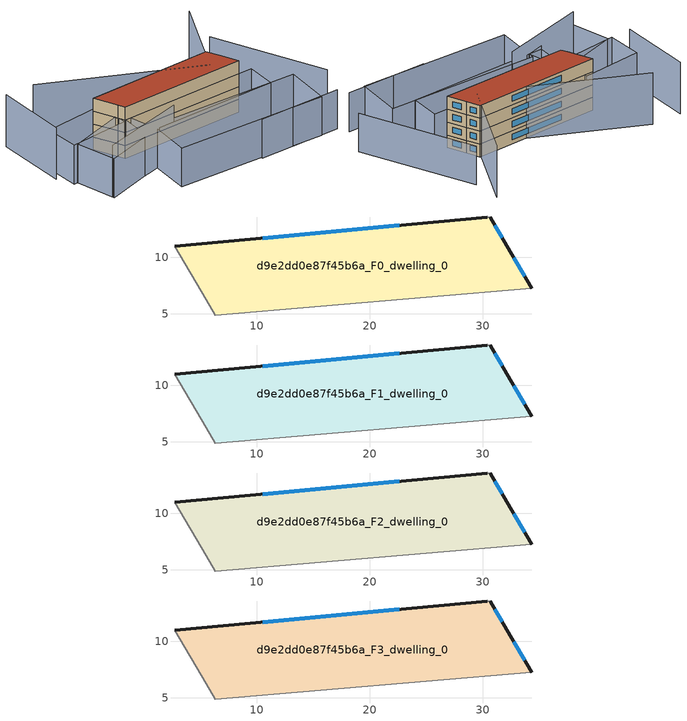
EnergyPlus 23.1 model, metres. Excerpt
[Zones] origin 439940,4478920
d9e2dd0e87f45b6a_F0_dwelling_0
 floor ground (EU_floor_Construction): 32.15,11.03 34.33,7.26 6.34,4.89 5.54,6.24 2.78,10.97 30.4,13.54 30.67,13.57 z0
 wall outside (EU_wall_Construction): 30.4,13.54 2.78,10.97 / 34.33,7.26 32.15,11.03 30.67,13.57 z0:3
 wall adiabatic (EU_wall_Construction): 2.78,10.97 5.54,6.24 6.34,4.89 34.33,7.26 / 30.67,13.57 30.4,13.54 z0:3
 window (EU_Window_Construction): 22.64,12.82 10.53,11.69 / 31.73,11.74 31.08,12.85 / 33.72,8.31 32.76,9.97 z0.84:2.16
d9e2dd0e87f45b6a_F1_dwelling_0
 floor to d9e2dd0e87f45b6a_F0_dwelling_0 (EU_floor_Construction): 32.15,11.03 34.33,7.26 6.34,4.89 5.54,6.24 2.77,10.97 30.4,13.54 30.67,13.57 z3
 wall outside (EU_wall_Construction): 30.4,13.54 2.78,10.97 / 34.33,7.26 32.15,11.03 30.67,13.57 z3:6
 wall adiabatic (EU_wall_Construction): 2.78,10.97 5.54,6.24 6.34,4.89 34.33,7.26 / 30.67,13.57 30.4,13.54 z3:6
 window (EU_Window_Construction): 22.64,12.82 10.53,11.69 / 31.73,11.74 31.08,12.85 / 33.72,8.31 32.76,9.97 z3.84:5.16
d9e2dd0e87f45b6a_F2_dwelling_0
 floor to d9e2dd0e87f45b6a_F1_dwelling_0 (EU_floor_Construction): 32.15,11.03 34.33,7.26 6.34,4.89 5.54,6.24 2.77,10.97 30.4,13.54 30.67,13.57 z6
 wall outside (EU_wall_Construction): 30.4,13.54 2.78,10.97 / 34.33,7.26 32.15,11.03 30.67,13.57 z6:9
 wall adiabatic (EU_wall_Construction): 2.78,10.97 5.54,6.24 6.34,4.89 34.33,7.26 / 30.67,13.57 30.4,13.54 z6:9
 window (EU_Window_Construction): 22.64,12.82 10.53,11.69 / 31.73,11.74 31.08,12.85 / 33.72,8.31 32.76,9.97 z6.84:8.16
d9e2dd0e87f45b6a_F3_dwelling_0
 floor to d9e2dd0e87f45b6a_F2_dwelling_0 (EU_floor_Construction): 32.15,11.03 34.33,7.26 6.34,4.89 5.54,6.24 2.77,10.97 30.4,13.54 30.67,13.57 z9
 wall outside (EU_wall_Construction): 30.4,13.54 2.78,10.97 / 34.33,7.26 32.15,11.03 30.67,13.57 z9:12
 wall adiabatic (EU_wall_Construction): 2.78,10.97 5.54,6.24 6.34,4.89 34.33,7.26 / 30.67,13.57 30.4,13.54 z9:12
 window (EU_Window_Construction): 22.64,12.82 10.53,11.69 / 31.73,11.74 31.08,12.85 / 33.72,8.31 32.76,9.97 z9.84:11.16
 roof outside (EU_roof_Construction): 34.33,7.26 32.15,11.03 30.67,13.57 30.4,13.54 2.78,10.97 5.54,6.24 6.34,4.89 z12
shading: 29.15,-9.34 47.39,-8.14 / 49.77,-0.88 36.75,21.81 / 43.58,-8.59 10.18,-9.84 / 10.18,-9.84 9.81,0.1 / 9.81,0.1 43.21,1.35 / 43.21,1.35 43.58,-8.59 / 37.84,1.15 6.85,-1.39 / 6.85,-1.39 6.33,4.96 / 6.33,4.96 37.32,7.5 / 37.32,7.5 37.84,1.15 / 9.85,-1.13 -3.18,-5.95 / -3.18,-5.95 -6.3,2.47 / -6.3,2.47 6.73,7.29 / 6.73,7.29 9.85,-1.13 / 5.83,4.42 -7.14,2.4 / -7.14,2.4 -8.29,9.82 / -8.29,9.82 4.68,11.83 / 4.68,11.83 5.83,4.42 z0:9; 35.79,27.75 28.68,9.02 / 28.68,9.02 -4.45,21.59 / -3.3,-5.59 14.69,0.29 / -11.05,21.24 -9.22,5.78 z0:12
[Building]
EU S2 Campaign: North Axis=0; Terrain=City; Solar Distribution=FullExterior
[Site:Location]
Madrid: Latitude=40.5; Longitude=-3.5; Time Zone=1; Elevation=609
[SizingPeriod:WeatherFileDays]
AnnualSizingPeriod: Begin Month=1; Begin Day of Month=1; End Month=12; End Day of Month=31; Day of Week for Start Day=Monday; Use Weather File Daylight Saving Period=No; Use Weather File Rain and Snow Indicators=No
[MATERIAL]
EU_InternalMass_Material: Roughness=MediumRough; Thickness=0.1; Conductivity=1; Density=1800; Specific Heat=900; Thermal Absorptance=0.9; Solar Absorptance=0.7; Visible Absorptance=0.7
[MATERIAL:NOMASS] Roughness=MediumRough; Thermal Absorptance=0.9; Solar Absorptance=0.7; Visible Absorptance=0.7
Name | Thermal Resistance
EU_wall_NoMass; EU_roof_NoMass | 2.16768
EU_floor_NoMass | 1.14339
[WINDOWMATERIAL:SIMPLEGLAZINGSYSTEM]
EU_Window_SimpleGlazing: UFactor=3.23888; Solar Heat Gain Coefficient=0.85; Visible Transmittance=0.85
[CONSTRUCTION]
EU_wall_Construction: EU_wall_NoMass
EU_roof_Construction: EU_roof_NoMass
EU_floor_Construction: EU_floor_NoMass
EU_InternalMass_Construction: EU_InternalMass_Material
EU_Window_Construction: EU_Window_SimpleGlazing
[ZONE] Type=1; Multiplier=1; Ceiling Height=autocalculate; Volume=546.042; Floor Area=autocalculate; Part of Total Floor Area=Yes
d9e2dd0e87f45b6a_F0_dwelling_0; d9e2dd0e87f45b6a_F1_dwelling_0; d9e2dd0e87f45b6a_F2_dwelling_0; d9e2dd0e87f45b6a_F3_dwelling_0
[INTERNALMASS] Construction=EU_InternalMass_Construction; Surface Area=182.014
Name | Zone or ZoneList
d9e2dd0e87f45b6a_F0_dwelling_0_EU_InternalMass | d9e2dd0e87f45b6a_F0_dwelling_0
d9e2dd0e87f45b6a_F1_dwelling_0_EU_InternalMass | d9e2dd0e87f45b6a_F1_dwelling_0
d9e2dd0e87f45b6a_F2_dwelling_0_EU_InternalMass | d9e2dd0e87f45b6a_F2_dwelling_0
d9e2dd0e87f45b6a_F3_dwelling_0_EU_InternalMass | d9e2dd0e87f45b6a_F3_dwelling_0
[OTHEREQUIPMENT] Fuel Type=Electricity; Design Level Calculation Method=Watts/Area; Power per Zone Floor Area=1; Fraction Latent=0; Fraction Radiant=0; Fraction Lost=0; Carbon Dioxide Generation Rate=0; EndUse Subcategory=EU_Step8_InternalGains
Name | Zone or ZoneList or Space or SpaceList | Schedule
EU_Step8_InternalGain_d9e2dd0e87f45b6a_F0_dwelling_0_f000 | d9e2dd0e87f45b6a_F0_dwelling_0 | EU_Step8_GainSchedule_d9e2dd0e87f45b6a_F0_dwelling_0_f000
EU_Step8_InternalGain_d9e2dd0e87f45b6a_F1_dwelling_0_f000 | d9e2dd0e87f45b6a_F1_dwelling_0 | EU_Step8_GainSchedule_d9e2dd0e87f45b6a_F1_dwelling_0_f000
EU_Step8_InternalGain_d9e2dd0e87f45b6a_F2_dwelling_0_f000 | d9e2dd0e87f45b6a_F2_dwelling_0 | EU_Step8_GainSchedule_d9e2dd0e87f45b6a_F2_dwelling_0_f000
EU_Step8_InternalGain_d9e2dd0e87f45b6a_F3_dwelling_0_f000 | d9e2dd0e87f45b6a_F3_dwelling_0 | EU_Step8_GainSchedule_d9e2dd0e87f45b6a_F3_dwelling_0_f000
[ZONEVENTILATION:DESIGNFLOWRATE] Schedule=EU_AlwaysOn; Design Flow Rate Calculation Method=AirChanges/Hour; Air Changes per Hour=0.480546; Ventilation Type=Natural; Fan Pressure Rise=0; Fan Total Efficiency=1; Constant Term Coefficient=1; Temperature Term Coefficient=0; Velocity Term Coefficient=0; Velocity Squared Term Coefficient=0; Minimum Indoor Temperature=-100; Maximum Indoor Temperature=100; Delta Temperature=-100; Minimum Outdoor Temperature=-100; Maximum Outdoor Temperature=100; Maximum Wind Speed=40
Name | Zone or ZoneList or Space or SpaceList
EU_ConstantAir_d9e2dd0e87f45b6a_F0_dwelling_0 | d9e2dd0e87f45b6a_F0_dwelling_0
EU_ConstantAir_d9e2dd0e87f45b6a_F1_dwelling_0 | d9e2dd0e87f45b6a_F1_dwelling_0
EU_ConstantAir_d9e2dd0e87f45b6a_F2_dwelling_0 | d9e2dd0e87f45b6a_F2_dwelling_0
EU_ConstantAir_d9e2dd0e87f45b6a_F3_dwelling_0 | d9e2dd0e87f45b6a_F3_dwelling_0
[HVACTEMPLATE:THERMOSTAT] Constant Heating Setpoint=20; Constant Cooling Setpoint=50
EU_HeatOnly_d9e2dd0e87f45b6a_F0_dwelling_0; EU_HeatOnly_d9e2dd0e87f45b6a_F1_dwelling_0; EU_HeatOnly_d9e2dd0e87f45b6a_F2_dwelling_0; EU_HeatOnly_d9e2dd0e87f45b6a_F3_dwelling_0
[HVACTEMPLATE:ZONE:IDEALLOADSAIRSYSTEM] System Availability Schedule=EU_AlwaysOn; Maximum Heating Supply Air Temperature=50; Minimum Cooling Supply Air Temperature=13; Maximum Heating Supply Air Humidity Ratio=0.0156; Minimum Cooling Supply Air Humidity Ratio=0.0077; Heating Limit=NoLimit; Cooling Limit=NoLimit; Heating Availability Schedule=EU_AlwaysOn; Cooling Availability Schedule=EU_CoolingOff; Dehumidification Control Type=ConstantSensibleHeatRatio; Cooling Sensible Heat Ratio=0.7; Dehumidification Setpoint=60; Humidification Control Type=None; Humidification Setpoint=30; Outdoor Air Method=None; Outdoor Air Flow Rate per Person=0.00944; Outdoor Air Flow Rate per Zone Floor Area=0; Outdoor Air Flow Rate per Zone=0; Demand Controlled Ventilation Type=None; Outdoor Air Economizer Type=NoEconomizer; Heat Recovery Type=None; Sensible Heat Recovery Effectiveness=0.7; Latent Heat Recovery Effectiveness=0.65
Name | Template Thermostat
d9e2dd0e87f45b6a_F0_dwelling_0 | EU_HeatOnly_d9e2dd0e87f45b6a_F0_dwelling_0
d9e2dd0e87f45b6a_F1_dwelling_0 | EU_HeatOnly_d9e2dd0e87f45b6a_F1_dwelling_0
d9e2dd0e87f45b6a_F2_dwelling_0 | EU_HeatOnly_d9e2dd0e87f45b6a_F2_dwelling_0
d9e2dd0e87f45b6a_F3_dwelling_0 | EU_HeatOnly_d9e2dd0e87f45b6a_F3_dwelling_0
[SIZING:ZONE] Zone Cooling Design Supply Air Temperature Input Method=SupplyAirTemperature; Zone Cooling Design Supply Air Temperature=13; Zone Heating Design Supply Air Temperature Input Method=SupplyAirTemperature; Zone Heating Design Supply Air Temperature=50; Zone Cooling Design Supply Air Humidity Ratio=0.008; Zone Heating Design Supply Air Humidity Ratio=0.008; Cooling Design Air Flow Method=DesignDay; Cooling Design Air Flow Rate=0; Cooling Minimum Air Flow per Zone Floor Area=0.000762; Cooling Minimum Air Flow=0; Cooling Minimum Air Flow Fraction=0.2; Heating Design Air Flow Method=DesignDay; Heating Design Air Flow Rate=0; Heating Maximum Air Flow per Zone Floor Area=0.002032; Heating Maximum Air Flow=0.141576; Heating Maximum Air Flow Fraction=0.3; Account for Dedicated Outdoor Air System=No; Dedicated Outdoor Air System Control Strategy=NeutralSupplyAir; Dedicated Outdoor Air Low Setpoint Temperature for Design=autosize; Dedicated Outdoor Air High Setpoint Temperature for Design=autosize; Zone Load Sizing Method=Sensible Load Only No Latent Load; Zone Latent Cooling Design Supply Air Humidity Ratio Input Method=HumidityRatioDifference; Zone Cooling Design Supply Air Humidity Ratio Difference=0.005; Zone Latent Heating Design Supply Air Humidity Ratio Input Method=HumidityRatioDifference; Zone Humidification Design Supply Air Humidity Ratio Difference=0.005
d9e2dd0e87f45b6a_F0_dwelling_0; d9e2dd0e87f45b6a_F1_dwelling_0; d9e2dd0e87f45b6a_F2_dwelling_0; d9e2dd0e87f45b6a_F3_dwelling_0
[SCHEDULE:CONSTANT]
Name | Hourly Value
EU_AlwaysOn | 1
EU_CoolingOff | 0
[SCHEDULE:FILE] Column Number=1; Rows to Skip at Top=0; Number of Hours of Data=8760; Column Separator=Comma; Interpolate to Timestep=No; Minutes per Item=60; Adjust Schedule for Daylight Savings=Yes
Name | File
EU_Step8_GainSchedule_d9e2dd0e87f45b6a_F0_dwelling_0_f000 | ../../schedules/d9e2dd0e87f45b6a/d9e2dd0e87f45b6a_F0_dwelling_0_f000_gain.csv
EU_Step8_GainSchedule_d9e2dd0e87f45b6a_F1_dwelling_0_f000 | ../../schedules/d9e2dd0e87f45b6a/d9e2dd0e87f45b6a_F1_dwelling_0_f000_gain.csv
EU_Step8_GainSchedule_d9e2dd0e87f45b6a_F2_dwelling_0_f000 | ../../schedules/d9e2dd0e87f45b6a/d9e2dd0e87f45b6a_F2_dwelling_0_f000_gain.csv
EU_Step8_GainSchedule_d9e2dd0e87f45b6a_F3_dwelling_0_f000 | ../../schedules/d9e2dd0e87f45b6a/d9e2dd0e87f45b6a_F3_dwelling_0_f000_gain.csv
